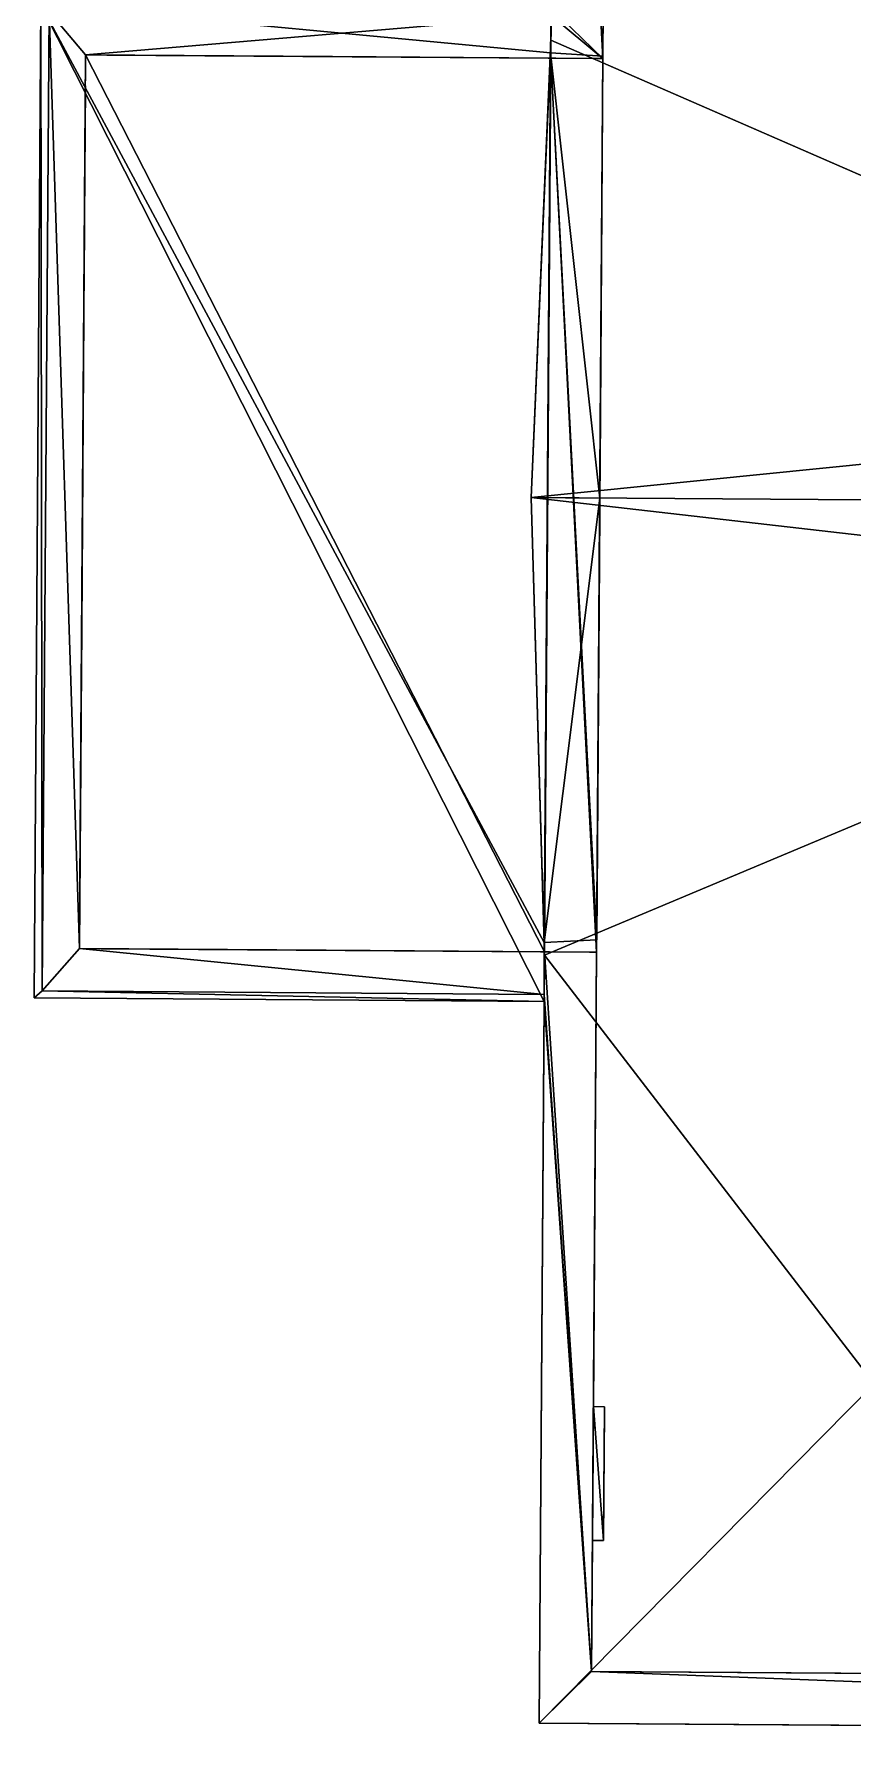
# Model space of a CAD drawing. Extents: x -544 to 100, y -201 to 540.
# Drawn here: x -543.8 to -307.9, y -200.6 to 289.6 of the extents above; entities that cross this region are included whole.
import ezdxf

# ---------------------------------------------------------------- set-up
doc = ezdxf.new("R2010")
doc.units = 0
doc.header["$MEASUREMENT"] = 0
doc.layers.get('0').update_dxf_attribs({"color": 13, "linetype": 'CONTINUOUS'})
doc.layers.add('ANNOTATIONS', color=221, linetype='CONTINUOUS')

# ---------------------------------------------------------------- blocks, each defined once
blk = doc.blocks.new('GROUP8_1')
at = {"color": 0}
for p, q in [((-10.13, 10.12), (-12.75, 9.78)), ((-7.5, 9.78), (-10.13, 10.12)), ((-18.89, 5.06), (-19.9, 2.62)), ((-17.28, 7.16), (-18.89, 5.06)), ((-15.19, 8.77), (-17.28, 7.16)), ((-12.75, 9.78), (-15.19, 8.77)), ((-5.06, 8.77), (-7.5, 9.78)), ((-2.97, 7.16), (-5.06, 8.77)), ((-1.36, 5.06), (-2.97, 7.16)), ((-0.35, 2.62), (-1.36, 5.06)), ((-19.9, 2.62), (-20.25, 0)), ((-20.25, 0), (-19.9, -2.62)), ((0, 0), (-0.35, 2.62)), ((-0.35, -2.62), (0, 0)), ((-19.9, -2.62), (-18.89, -5.06)), ((-1.36, -5.06), (-0.35, -2.62)), ((-18.89, -5.06), (-17.28, -7.16)), ((-17.28, -7.16), (-15.19, -8.77)), ((-15.19, -8.77), (-12.75, -9.78)), ((-12.75, -9.78), (-10.13, -10.13)), ((-10.13, -10.13), (-7.5, -9.78)), ((-7.5, -9.78), (-5.06, -8.77)), ((-5.06, -8.77), (-2.97, -7.16)), ((-2.97, -7.16), (-1.36, -5.06))]:
    blk.add_line(p, q, dxfattribs=at)
mesh = blk.add_polyface(dxfattribs=at)
corners = [(-19.9, -2.62), (-19.9, 2.62), (-20.25, 0), (-18.89, -5.06), (-18.89, 5.06), (-17.28, -7.16), (-17.28, 7.16), (-15.19, 8.77), (-15.19, -8.77), (-12.75, -9.78), (-12.75, 9.78), (-10.13, -10.13), (-10.13, 10.12), (-7.5, -9.78), (-7.5, 9.78), (-5.06, -8.77), (-5.06, 8.77), (-2.97, -7.16), (-2.97, 7.16), (-1.36, 5.06), (-1.36, -5.06), (-0.35, 2.62), (-0.35, -2.62), (0, 0)]
mesh.append_faces([[corners[k] for k in face] for face in [(0, 1, 2), (21, 22, 23)]], dxfattribs={"vtx0": -1, "color": 0})
mesh.append_faces([[corners[k] for k in face] for face in [(1, 3, 4), (4, 5, 6), (6, 5, 7), (7, 9, 10), (10, 11, 12), (12, 13, 14), (14, 15, 16), (16, 17, 18), (18, 17, 19), (19, 20, 21)]], dxfattribs={"vtx0": -1, "vtx1": -1, "color": 0})
mesh.append_faces([[corners[k] for k in face] for face in [(1, 0, 3), (4, 3, 5), (7, 5, 8), (7, 8, 9), (10, 9, 11), (12, 11, 13), (14, 13, 15), (16, 15, 17), (19, 17, 20), (21, 20, 22)]], dxfattribs={"vtx0": -1, "vtx2": -1, "color": 0})
blk = doc.blocks.new('GROUP3_1')
at = {"color": 0}
for p, q in [((0, 80, 0), (-35.7, 80, 0)), ((-35.7, 80, 0), (-35.7, 0, 0)), ((0, 0), (0, 80, 0)), ((-35.7, 0, 0), (0, 0))]:
    blk.add_line(p, q, dxfattribs=at)
mesh = blk.add_polyface(dxfattribs=at)
corners = [(0, 0), (-35.7, 80, 0), (-35.7, 0, 0), (0, 80, 0)]
mesh.append_faces([[corners[k] for k in face] for face in [(0, 1, 2), (1, 0, 3)]], dxfattribs={"vtx0": -1, "color": 0})
blk = doc.blocks.new('GROUP7_1')
at = {"color": 0}
for p, q in [((0, 48.33), (-35.89, 48.33)), ((-35.89, 48.33), (-35.89, 0)), ((0, 0), (0, 48.33)), ((-35.89, 0), (0, 0))]:
    blk.add_line(p, q, dxfattribs=at)
mesh = blk.add_polyface(dxfattribs=at)
corners = [(0, 0), (-35.89, 48.33), (-35.89, 0), (0, 48.33)]
mesh.append_faces([[corners[k] for k in face] for face in [(0, 1, 2), (1, 0, 3)]], dxfattribs={"vtx0": -1, "color": 0})

msp = doc.modelspace()

# ---------------------------------------------------------------- linework, layer by layer
at = {"color": 0}
for p, q in [((-393.03, 539.58, 105.21), (-394.77, 287.84, 105.21)), ((-393.03, 539.58, 105.21), (-394.77, 287.84, 105.21)), ((-379.8, 282.56, 97.6), (-378.12, 524.47, 97.6)), ((-379.8, 282.56, 15.25), (-378.12, 524.47, 15.25)), ((-379.8, 282.56, 97.6), (-378.12, 524.47, 97.6)), ((-379.8, 282.56, 15.25), (-378.12, 524.47, 15.25)), ((-378.12, 524.47, 3.75), (-379.8, 282.56, 3.75)), ((-541.83, 297.98, 86.78), (-543.81, 11.86, 86.78)), ((-543.81, 11.86, 93.1), (-541.83, 297.98, 93.1)), ((-543.81, 11.86, 93.1), (-541.83, 297.98, 93.1)), ((-541.83, 297.98, 86.78), (-543.81, 11.86, 86.78)), ((-539.45, 295.97, 89.6), (-541.41, 13.84, 89.6)), ((-539.45, 295.97, 86.92), (-541.41, 13.84, 86.92)), ((-539.45, 295.97, 89.6), (-541.41, 13.84, 89.6)), ((-539.45, 295.97, 86.92), (-541.41, 13.84, 86.92)), ((-394.72, 294.96, 97.6), (-394.81, 282.66, 97.6)), ((-394.72, 294.96, 97.6), (-394.81, 282.66, 97.6)), ((-394.77, 287.84, 101.22), (-394.71, 296.96, 101.22)), ((-394.77, 287.84, 101.22), (-394.71, 296.96, 101.22)), ((-394.77, 287.84, 105.21), (-400.44, 156.04, 235.27)), ((-394.77, 287.84, 105.21), (-400.44, 156.04, 235.27)), ((-394.93, 284.17, 101.21), (-394.77, 287.84, 101.22)), ((-394.93, 284.17, 101.21), (-394.77, 287.84, 101.22)), ((-394.77, 287.84, 101.22), (-394.77, 287.84, 105.21)), ((-394.77, 287.84, 101.22), (-394.77, 287.84, 105.21)), ((-150.08, 181.18, 208.76), (-394.77, 287.84, 105.21)), ((-150.08, 181.18, 208.76), (-394.77, 287.84, 105.21)), ((-530.7, 26.07, 90.19), (-528.92, 283.59, 90.19)), ((-530.7, 26.07, 90.19), (-528.92, 283.59, 90.19)), ((-530.7, 26.07, 90.19), (-528.92, 283.59, 90.19)), ((-528.92, 283.59, 3.75), (-530.05, 120.29, 3.75)), ((-528.92, 283.59, 90.19), (-394.81, 282.66, 97.6)), ((-528.92, 283.59, 90.19), (-528.92, 283.59, 3.75)), ((-379.8, 282.56, 3.75), (-528.92, 283.59, 3.75)), ((-528.92, 283.59, 90.19), (-394.81, 282.66, 97.6)), ((-528.92, 283.59, 90.19), (-528.92, 283.59, 3.75)), ((-528.92, 283.59, 90.19), (-394.81, 282.66, 97.6)), ((-522.77, 283.55, 82.59), (-522.77, 283.55, 27.51)), ((-457.77, 283.1, 82.59), (-522.77, 283.55, 82.59)), ((-522.77, 283.55, 86.57), (-457.77, 283.1, 86.57)), ((-522.77, 283.55, 89.16), (-522.77, 283.55, 86.57)), ((-457.77, 283.1, 92.75), (-522.77, 283.55, 89.16)), ((-457.77, 283.1, 27.51), (-457.77, 283.1, 82.59)), ((-457.77, 283.1, 86.57), (-457.77, 283.1, 92.75)), ((-450.72, 283.05, 82.59), (-450.72, 283.05, 27.51)), ((-381.82, 282.57, 82.59), (-450.72, 283.05, 82.59)), ((-450.72, 283.05, 93.14), (-450.72, 283.05, 86.57)), ((-381.4, 282.57, 96.97), (-450.72, 283.05, 93.14)), ((-450.72, 283.05, 86.57), (-381.4, 282.57, 86.57)), ((-394.93, 284.17, 101.21), (-400.44, 156.04, 227.66)), ((-394.93, 284.17, 101.21), (-400.44, 156.04, 227.66)), ((-394.81, 282.66, 97.6), (-396.59, 25.14, 97.6)), ((-394.81, 282.66, 97.6), (-396.59, 25.14, 97.6)), ((-379.79, 283.22, 102.05), (-394.93, 284.17, 101.21)), ((-379.79, 283.22, 102.05), (-394.93, 284.17, 101.21)), ((-379.8, 282.56, 97.6), (-394.81, 282.66, 97.6)), ((-379.8, 282.56, 97.6), (-394.81, 282.66, 97.6)), ((-379.8, 282.56, 97.6), (-394.81, 282.66, 97.6)), ((-381.82, 282.57, 27.51), (-381.82, 282.57, 82.59)), ((-381.58, 25.04, 97.6), (-379.8, 282.56, 97.6)), ((-381.58, 25.04, 97.6), (-379.8, 282.56, 97.6)), ((-379.8, 282.56, 3.75), (-381.58, 25.04, 3.75)), ((-381.56, 28.59, 102.05), (-379.79, 283.22, 102.05)), ((-381.56, 28.59, 102.05), (-379.79, 283.22, 102.05)), ((-381.4, 282.57, 86.57), (-381.4, 282.57, 96.97)), ((-380.67, 155.9, 227.66), (-379.79, 283.22, 102.05)), ((-380.67, 155.9, 227.66), (-379.79, 283.22, 102.05)), ((-379.8, 282.56, 15.25), (-379.8, 282.56, 3.75)), ((-379.8, 282.56, 97.6), (-379.8, 282.56, 15.25)), ((-379.8, 282.56, 97.6), (-379.8, 282.56, 15.25)), ((-379.8, 282.56, 15.25), (-379.8, 282.56, 3.75)), ((-379.8, 282.56, 97.6), (-379.8, 282.56, 15.25)), ((-379.8, 282.56, 15.25), (-379.8, 282.56, 3.75)), ((-528.98, 274.71, 88.55), (-529.24, 236.42, 88.55)), ((-528.98, 274.71, 27.51), (-528.98, 274.71, 88.55)), ((-529.24, 236.42, 88.55), (-529.24, 236.42, 27.51)), ((-529.27, 233.13, 88.55), (-529.51, 198, 88.55)), ((-529.27, 233.13, 27.51), (-529.27, 233.13, 88.55)), ((-529.51, 198, 88.55), (-529.51, 198, 27.51)), ((-529.54, 193.13, 88.55), (-529.79, 158, 88.55)), ((-529.54, 193.13, 27.51), (-529.54, 193.13, 88.55)), ((-529.79, 158, 88.55), (-529.79, 158, 27.51)), ((-529.81, 155.14, 88.55), (-530.05, 120, 88.55)), ((-529.81, 155.14, 27.51), (-529.81, 155.14, 88.55)), ((-400.44, 156.04, 227.66), (-380.67, 155.9, 227.66)), ((-400.44, 156.04, 227.66), (-396.71, 27.84, 101.21)), ((-400.44, 156.04, 227.66), (-380.67, 155.9, 227.66)), ((-400.44, 156.04, 235.27), (-400.44, 156.04, 227.66)), ((-400.44, 156.04, 235.27), (-396.6, 24.18, 105.21)), ((-400.44, 156.04, 235.27), (-400.44, 156.04, 227.66)), ((-400.44, 156.04, 227.66), (-396.71, 27.84, 101.21)), ((-400.44, 156.04, 235.27), (54.78, 152.89, 235.27)), ((-400.44, 156.04, 235.27), (54.78, 152.89, 235.27)), ((-400.44, 156.04, 235.27), (-396.6, 24.18, 105.21)), ((-381.56, 28.59, 102.05), (-380.67, 155.9, 227.66)), ((-381.56, 28.59, 102.05), (-380.67, 155.9, 227.66)), ((-396.6, 24.18, 105.21), (-150.45, 127.44, 208.76)), ((-396.6, 24.18, 105.21), (-150.45, 127.44, 208.76)), ((-530.05, 120.29, 3.75), (-530.33, 80.06, 3.75)), ((-530.32, 81.75, 85.4), (-530.06, 118.55, 85.4)), ((-530.06, 118.55, 4.28), (-530.32, 81.75, 4.28)), ((-530.06, 118.55, 4.28), (-530.32, 81.75, 4.28)), ((-530.32, 81.75, 85.4), (-530.06, 118.55, 85.4)), ((-530.06, 118.55, 85.4), (-530.06, 118.55, 4.28)), ((-530.06, 118.55, 85.4), (-530.06, 118.55, 4.28)), ((-530.05, 120.29, 3.75), (-530.05, 120.29, 26.75)), ((-530.05, 120, 88.55), (-530.05, 120, 27.51)), ((-530.33, 80.06, 3.75), (-530.7, 26.07, 3.75)), ((-530.33, 80.06, 26.75), (-530.7, 26.07, 26.75)), ((-530.33, 80.06, 26.75), (-530.7, 26.07, 26.75)), ((-530.33, 80.06, 3.75), (-530.33, 80.06, 26.75)), ((-530.33, 80.06, 3.75), (-530.33, 80.06, 26.75)), ((-530.32, 81.75, 4.28), (-530.32, 81.75, 85.4)), ((-530.32, 81.75, 4.28), (-530.32, 81.75, 85.4)), ((-530.34, 78.14, 88.55), (-530.67, 31.01, 88.55)), ((-530.67, 31.01, 27.51), (-530.34, 78.14, 27.51)), ((-530.34, 78.14, 27.51), (-530.34, 78.14, 88.55)), ((-530.67, 31.01, 88.55), (-530.67, 31.01, 27.51)), ((-530.7, 26.07, 26.75), (-381.58, 25.04, 26.75)), ((-530.7, 26.07, 3.75), (-530.7, 26.07, 26.75)), ((-530.7, 26.07, 3.75), (-381.58, 25.04, 3.75)), ((-396.59, 25.14, 97.6), (-530.7, 26.07, 90.19)), ((-530.7, 26.07, 3.75), (-530.7, 26.07, 26.75)), ((-530.7, 26.07, 26.75), (-381.58, 25.04, 26.75)), ((-530.7, 26.07, 90.19), (-530.7, 26.07, 26.75)), ((-396.59, 25.14, 97.6), (-530.7, 26.07, 90.19)), ((-530.7, 26.07, 90.19), (-530.7, 26.07, 26.75)), ((-396.59, 25.14, 97.6), (-530.7, 26.07, 90.19)), ((-524.55, 26.03, 89.16), (-459.55, 25.58, 92.75)), ((-524.55, 26.03, 86.57), (-524.55, 26.03, 89.16)), ((-459.55, 25.58, 86.57), (-524.55, 26.03, 86.57)), ((-524.55, 26.03, 82.59), (-459.55, 25.58, 82.59)), ((-524.55, 26.03, 27.51), (-524.55, 26.03, 82.59)), ((-459.55, 25.58, 27.51), (-524.55, 26.03, 27.51)), ((-459.55, 25.58, 92.75), (-459.55, 25.58, 86.57)), ((-459.55, 25.58, 82.59), (-459.55, 25.58, 27.51)), ((-383.18, 25.05, 86.57), (-452.5, 25.53, 86.57)), ((-452.5, 25.53, 93.14), (-383.18, 25.05, 96.97)), ((-452.5, 25.53, 86.57), (-452.5, 25.53, 93.14)), ((-383.61, 25.05, 27.51), (-452.5, 25.53, 27.51)), ((-452.5, 25.53, 82.59), (-383.61, 25.05, 82.59)), ((-452.5, 25.53, 27.51), (-452.5, 25.53, 82.59)), ((-396.71, 27.84, 101.21), (-381.56, 28.59, 102.05)), ((-396.71, 27.84, 101.21), (-381.56, 28.59, 102.05)), ((-396.6, 24.18, 101.22), (-396.71, 27.84, 101.21)), ((-396.6, 24.18, 101.22), (-396.71, 27.84, 101.21)), ((-396.68, 12.84, 97.6), (-396.59, 25.14, 97.6)), ((-396.68, 12.84, 97.6), (-396.59, 25.14, 97.6)), ((-381.58, 25.04, 97.6), (-396.59, 25.14, 97.6)), ((-381.58, 25.04, 97.6), (-396.59, 25.14, 97.6)), ((-381.58, 25.04, 97.6), (-396.59, 25.14, 97.6)), ((-383.61, 25.05, 82.59), (-383.61, 25.05, 27.51)), ((-383.18, 25.05, 96.97), (-383.18, 25.05, 86.57)), ((-383.02, -182.25, 97.6), (-381.58, 25.04, 97.6)), ((-381.58, 25.04, 15.25), (-383.02, -182.25, 15.25)), ((-381.58, 25.04, 3.75), (-383.02, -182.25, 3.75)), ((-381.58, 25.04, 15.25), (-383.02, -182.25, 15.25)), ((-383.02, -182.25, 97.6), (-381.58, 25.04, 97.6)), ((-381.58, 25.04, 26.75), (-381.58, 25.04, 15.25)), ((-381.58, 25.04, 3.75), (-381.58, 25.04, 15.25)), ((-381.58, 25.04, 97.6), (-381.58, 25.04, 26.75)), ((-381.58, 25.04, 3.75), (-381.58, 25.04, 15.25)), ((-381.58, 25.04, 3.75), (-381.58, 25.04, 15.25)), ((-381.58, 25.04, 26.75), (-381.58, 25.04, 15.25)), ((-381.58, 25.04, 97.6), (-381.58, 25.04, 26.75)), ((-381.58, 25.04, 97.6), (-381.58, 25.04, 26.75)), ((-381.58, 25.04, 26.75), (-381.58, 25.04, 15.25)), ((-398.13, -197.16, 105.21), (-396.6, 24.18, 105.21)), ((-398.13, -197.16, 105.21), (-396.6, 24.18, 105.21)), ((-396.6, 24.18, 101.22), (-396.69, 10.84, 101.22)), ((-396.6, 24.18, 101.22), (-396.69, 10.84, 101.22)), ((-396.6, 24.18, 105.21), (-396.6, 24.18, 101.22)), ((-396.6, 24.18, 105.21), (-396.6, 24.18, 101.22)), ((-543.81, 11.86, 93.1), (-396.69, 10.84, 101.22)), ((-543.81, 11.86, 86.78), (-543.81, 11.86, 93.1)), ((-396.69, 10.84, 94.91), (-543.81, 11.86, 86.78)), ((-396.69, 10.84, 94.91), (-543.81, 11.86, 86.78)), ((-543.81, 11.86, 93.1), (-396.69, 10.84, 101.22)), ((-543.81, 11.86, 86.78), (-543.81, 11.86, 93.1)), ((-541.41, 13.84, 89.6), (-396.68, 12.84, 97.6)), ((-541.41, 13.84, 86.92), (-541.41, 13.84, 89.6)), ((-541.41, 13.84, 86.92), (-541.41, 13.84, 89.6)), ((-541.41, 13.84, 89.6), (-396.68, 12.84, 97.6)), ((-396.68, 12.84, 94.91), (-541.41, 13.84, 86.92)), ((-396.68, 12.84, 94.91), (-541.41, 13.84, 86.92)), ((-396.69, 10.84, 97.6), (-398.13, -197.16, 97.6)), ((-396.69, 10.84, 97.6), (-398.13, -197.16, 97.6)), ((-396.68, 12.84, 97.6), (-396.69, 10.84, 97.6)), ((-396.69, 10.84, 94.91), (-396.68, 12.84, 94.91)), ((-396.69, 10.84, 94.91), (-396.68, 12.84, 94.91)), ((-396.68, 12.84, 97.6), (-396.69, 10.84, 97.6)), ((-396.69, 10.84, 101.22), (-396.69, 10.84, 97.6)), ((-396.69, 10.84, 97.6), (-396.69, 10.84, 94.91)), ((-396.69, 10.84, 97.6), (-396.69, 10.84, 94.91)), ((-396.69, 10.84, 101.22), (-396.69, 10.84, 97.6)), ((-396.68, 12.84, 94.91), (-396.68, 12.84, 97.6)), ((-396.68, 12.84, 94.91), (-396.68, 12.84, 97.6)), ((-398.13, -197.16, 105.21), (-301.51, -99.39, 145.69)), ((-398.13, -197.16, 105.21), (-301.51, -99.39, 145.69)), ((-382.49, -105.94, 96.99), (-382.75, -144.51, 96.99)), ((-382.75, -144.51, 45.99), (-382.49, -105.94, 45.99)), ((-382.49, -105.94, 96.99), (-382.75, -144.51, 96.99)), ((-382.75, -144.51, 45.99), (-382.49, -105.94, 45.99)), ((-382.49, -105.94, 96.99), (-379.3, -105.97, 96.99)), ((-379.3, -105.97, 45.99), (-382.49, -105.94, 45.99)), ((-379.3, -105.97, 45.99), (-382.49, -105.94, 45.99)), ((-382.49, -105.94, 96.99), (-379.3, -105.97, 96.99)), ((-382.49, -105.94, 45.99), (-382.49, -105.94, 96.99)), ((-382.49, -105.94, 45.99), (-382.49, -105.94, 96.99)), ((-379.57, -144.53, 96.99), (-379.3, -105.97, 96.99)), ((-379.57, -144.53, 45.99), (-379.3, -105.97, 45.99)), ((-379.57, -144.53, 45.99), (-379.3, -105.97, 45.99)), ((-379.57, -144.53, 96.99), (-379.3, -105.97, 96.99)), ((-379.3, -105.97, 45.99), (-379.3, -105.97, 96.99)), ((-379.3, -105.97, 45.99), (-379.3, -105.97, 96.99)), ((-379.57, -144.53, 96.99), (-382.75, -144.51, 96.99)), ((-379.57, -144.53, 96.99), (-382.75, -144.51, 96.99)), ((-382.75, -144.51, 45.99), (-379.57, -144.53, 45.99)), ((-382.75, -144.51, 96.99), (-382.75, -144.51, 45.99)), ((-382.75, -144.51, 45.99), (-379.57, -144.53, 45.99)), ((-382.75, -144.51, 96.99), (-382.75, -144.51, 45.99)), ((-379.57, -144.53, 45.99), (-379.57, -144.53, 96.99)), ((-379.57, -144.53, 45.99), (-379.57, -144.53, 96.99)), ((80.06, -185.46, 97.6), (-383.02, -182.25, 97.6)), ((-383.02, -182.25, 15.25), (-383.02, -182.25, 3.75)), ((-383.02, -182.25, 15.25), (80.06, -185.46, 15.25)), ((-383.02, -182.25, 15.25), (-383.02, -182.25, 3.75)), ((-383.02, -182.25, 97.6), (-383.02, -182.25, 15.25)), ((-383.02, -182.25, 15.25), (80.06, -185.46, 15.25)), ((80.06, -185.46, 97.6), (-383.02, -182.25, 97.6)), ((-383.02, -182.25, 97.6), (-383.02, -182.25, 15.25)), ((-398.13, -197.16, 105.21), (92.72, -200.56, 105.21)), ((-398.13, -197.16, 97.6), (-398.13, -197.16, 105.21)), ((92.72, -200.56, 97.6), (-398.13, -197.16, 97.6)), ((92.72, -200.56, 97.6), (-398.13, -197.16, 97.6)), ((-398.13, -197.16, 105.21), (92.72, -200.56, 105.21)), ((-398.13, -197.16, 97.6), (-398.13, -197.16, 105.21))]:
    msp.add_line(p, q, dxfattribs=at)
at = {"color": 251}
msp.add_line((-383.02, -182.25, 3.75), (80.06, -185.46, 3.75), dxfattribs=at)

# ---------------------------------------------------------------- block references
at = {"layer": 'ANNOTATIONS', "color": 251, "extrusion": (-0.999976, 0.006927, -1.9412e-10)}
msp.add_blockref('GROUP8_1', (-147.84, 208.51, 381.74), dxfattribs=at)
at = {"layer": 'ANNOTATIONS', "color": 161, "extrusion": (-0.999976, 0.006927, 1.09622e-06)}
msp.add_blockref('GROUP3_1', (-78.62, 4.84, 530.87), dxfattribs=at)
at = {"layer": 'ANNOTATIONS', "color": 161, "extrusion": (-0.999976, 0.006927, 0)}
msp.add_blockref('GROUP7_1', (145.82, 47.33, 378.56), dxfattribs=at)

# ---------------------------------------------------------------- meshes
at = {"color": 251}
mesh = msp.add_polyface(dxfattribs=at)
corners = [(-394.72, 294.96, 97.6), (-379.8, 282.56, 97.6), (-394.81, 282.66, 97.6), (-394.71, 296.96, 97.6), (-393.03, 539.58, 97.6), (-378.12, 524.47, 97.6), (97.82, 536.18, 97.6), (84.95, 521.26, 97.6), (96.08, 284.43, 97.6), (84.93, 518.26, 97.6), (83.31, 284.52, 97.6)]
mesh.append_faces([[corners[k] for k in face] for face in [(0, 1, 2), (9, 8, 10)]], dxfattribs={"vtx0": -1, "color": 251})
mesh.append_faces([[corners[k] for k in face] for face in [(1, 4, 5), (5, 6, 7)]], dxfattribs={"vtx0": -1, "vtx1": -1, "color": 251})
mesh.append_faces([[corners[k] for k in face] for face in [(1, 0, 3), (1, 3, 4), (5, 4, 6), (7, 6, 8), (8, 9, 7)]], dxfattribs={"vtx0": -1, "vtx2": -1, "color": 251})
at = {"color": 0}
mesh = msp.add_polyface(dxfattribs=at)
corners = [(-393.03, 539.58, 105.21), (-394.77, 287.84, 101.22), (-394.77, 287.84, 105.21), (-394.71, 296.96, 101.22), (-394.71, 296.96, 97.6), (-393.03, 539.58, 97.6)]
mesh.append_faces([[corners[k] for k in face] for face in [(0, 1, 2), (4, 0, 5)]], dxfattribs={"vtx0": -1, "color": 0})
mesh.append_faces([[corners[k] for k in face] for face in [(1, 0, 3), (3, 0, 4)]], dxfattribs={"vtx0": -1, "vtx1": -1, "color": 0})
at = {"color": 251}
mesh = msp.add_polyface(dxfattribs=at)
corners = [(-150.08, 181.18, 208.76), (-393.03, 539.58, 105.21), (-394.77, 287.84, 105.21), (-297.77, 440.48, 145.69), (-148.29, 439.45, 208.76)]
mesh.append_faces([[corners[k] for k in face] for face in [(0, 1, 2), (3, 0, 4)]], dxfattribs={"vtx0": -1, "color": 251})
mesh.append_faces([[corners[k] for k in face] for face in [(1, 0, 3)]], dxfattribs={"vtx0": -1, "vtx1": -1, "color": 251})
at = {"color": 250}
mesh = msp.add_polyface(dxfattribs=at)
corners = [(-378.12, 524.47, 97.6), (-379.8, 282.56, 15.25), (-379.8, 282.56, 97.6), (-378.12, 524.47, 15.25)]
mesh.append_faces([[corners[k] for k in face] for face in [(0, 1, 2), (1, 0, 3)]], dxfattribs={"vtx0": -1, "color": 250})
at = {"color": 251}
mesh = msp.add_polyface(dxfattribs=at)
corners = [(-378.12, 524.47, 15.25), (-379.8, 282.56, 3.75), (-379.8, 282.56, 15.25), (-378.12, 524.47, 3.75)]
mesh.append_faces([[corners[k] for k in face] for face in [(0, 1, 2), (1, 0, 3)]], dxfattribs={"vtx0": -1, "color": 251})
at = {"color": 0}
mesh = msp.add_polyface(dxfattribs=at)
corners = [(-541.83, 297.98, 86.78), (-539.45, 295.97, 86.92), (-541.41, 13.84, 86.92), (-394.71, 296.96, 94.91), (-394.72, 294.96, 94.91), (-543.81, 11.86, 86.78), (-396.69, 10.84, 94.91), (-396.68, 12.84, 94.91)]
mesh.append_faces([[corners[k] for k in face] for face in [(1, 3, 4), (6, 2, 7)]], dxfattribs={"vtx0": -1, "color": 0})
mesh.append_faces([[corners[k] for k in face] for face in [(5, 2, 6)]], dxfattribs={"vtx0": -1, "vtx1": -1, "color": 0})
mesh.append_faces([[corners[k] for k in face] for face in [(0, 1, 2), (1, 0, 3), (2, 5, 0)]], dxfattribs={"vtx0": -1, "vtx2": -1, "color": 0})
mesh = msp.add_polyface(dxfattribs=at)
corners = [(-396.69, 10.84, 101.22), (-541.83, 297.98, 93.1), (-543.81, 11.86, 93.1), (-396.71, 27.84, 101.21), (-396.6, 24.18, 101.22), (-381.56, 28.59, 102.05), (-394.93, 284.17, 101.21), (-379.79, 283.22, 102.05), (-394.71, 296.96, 101.22), (-394.77, 287.84, 101.22)]
mesh.append_faces([[corners[k] for k in face] for face in [(0, 1, 2), (3, 0, 4), (6, 5, 7), (8, 6, 9)]], dxfattribs={"vtx0": -1, "color": 0})
mesh.append_faces([[corners[k] for k in face] for face in [(5, 6, 3), (1, 6, 8)]], dxfattribs={"vtx0": -1, "vtx1": -1, "color": 0})
mesh.append_faces([[corners[k] for k in face] for face in [(1, 0, 3), (6, 1, 3)]], dxfattribs={"vtx0": -1, "vtx1": -1, "vtx2": -1, "color": 0})
mesh = msp.add_polyface(dxfattribs=at)
corners = [(-541.83, 297.98, 93.1), (-543.81, 11.86, 86.78), (-543.81, 11.86, 93.1), (-541.83, 297.98, 86.78)]
mesh.append_faces([[corners[k] for k in face] for face in [(0, 1, 2), (1, 0, 3)]], dxfattribs={"vtx0": -1, "color": 0})
mesh = msp.add_polyface(dxfattribs=at)
corners = [(-539.45, 295.97, 89.6), (-528.92, 283.59, 90.19), (-530.7, 26.07, 90.19), (-394.72, 294.96, 97.6), (-394.81, 282.66, 97.6), (-541.41, 13.84, 89.6), (-396.68, 12.84, 97.6), (-396.59, 25.14, 97.6)]
mesh.append_faces([[corners[k] for k in face] for face in [(1, 3, 4), (6, 2, 7)]], dxfattribs={"vtx0": -1, "color": 0})
mesh.append_faces([[corners[k] for k in face] for face in [(5, 2, 6)]], dxfattribs={"vtx0": -1, "vtx1": -1, "color": 0})
mesh.append_faces([[corners[k] for k in face] for face in [(0, 1, 2), (1, 0, 3), (2, 5, 0)]], dxfattribs={"vtx0": -1, "vtx2": -1, "color": 0})
mesh = msp.add_polyface(dxfattribs=at)
corners = [(-539.45, 295.97, 86.92), (-541.41, 13.84, 89.6), (-541.41, 13.84, 86.92), (-539.45, 295.97, 89.6)]
mesh.append_faces([[corners[k] for k in face] for face in [(0, 1, 2), (1, 0, 3)]], dxfattribs={"vtx0": -1, "color": 0})
at = {"color": 251}
mesh = msp.add_polyface(dxfattribs=at)
corners = [(-394.77, 287.84, 105.21), (-400.44, 156.04, 227.66), (-400.44, 156.04, 235.27), (-394.93, 284.17, 101.21), (-394.77, 287.84, 101.22)]
mesh.append_faces([[corners[k] for k in face] for face in [(0, 1, 2), (3, 0, 4)]], dxfattribs={"vtx0": -1, "color": 251})
mesh.append_faces([[corners[k] for k in face] for face in [(1, 0, 3)]], dxfattribs={"vtx0": -1, "vtx1": -1, "color": 251})
mesh = msp.add_polyface(dxfattribs=at)
corners = [(99.91, 152.57, 235.27), (85.99, 183.08, 205.27), (85.77, 152.67, 235.27), (86.01, 186.08, 202.31), (96.08, 284.43, 105.21), (-400.44, 156.04, 235.27), (-150.08, 181.18, 208.76), (-394.77, 287.84, 105.21), (54.78, 152.89, 235.27), (55.01, 186.3, 202.31), (54.99, 183.3, 205.27), (58.01, 186.27, 202.31), (83.01, 186.1, 202.31)]
mesh.append_faces([[corners[k] for k in face] for face in [(0, 1, 2), (5, 6, 7), (9, 8, 10)]], dxfattribs={"vtx0": -1, "color": 251})
mesh.append_faces([[corners[k] for k in face] for face in [(1, 0, 3), (6, 9, 4)]], dxfattribs={"vtx0": -1, "vtx1": -1, "color": 251})
mesh.append_faces([[corners[k] for k in face] for face in [(6, 8, 9)]], dxfattribs={"vtx0": -1, "vtx1": -1, "vtx2": -1, "color": 251})
mesh.append_faces([[corners[k] for k in face] for face in [(3, 0, 4), (6, 5, 8), (4, 9, 11), (4, 11, 12), (4, 12, 3)]], dxfattribs={"vtx0": -1, "vtx2": -1, "color": 251})
at = {"color": 0}
mesh = msp.add_polyface(dxfattribs=at)
corners = [(-530.7, 26.07, 90.19), (-530.67, 31.01, 88.55), (-530.7, 26.07, 26.75), (-528.92, 283.59, 90.19), (-530.34, 78.14, 88.55), (-530.32, 81.75, 85.4), (-530.34, 78.14, 27.51), (-530.33, 80.06, 26.75), (-530.33, 80.06, 3.75), (-530.06, 118.55, 85.4), (-530.06, 118.55, 4.28), (-530.05, 120.29, 3.75), (-528.92, 283.59, 3.75), (-530.32, 81.75, 4.28), (-530.67, 31.01, 27.51)]
mesh.append_faces([[corners[k] for k in face] for face in [(11, 3, 12)]], dxfattribs={"vtx0": -1, "color": 0})
mesh.append_faces([[corners[k] for k in face] for face in [(0, 1, 2), (1, 3, 4), (4, 5, 6), (7, 5, 8), (5, 3, 9), (9, 3, 10), (8, 13, 11), (13, 8, 5), (2, 14, 7), (14, 2, 1)]], dxfattribs={"vtx0": -1, "vtx1": -1, "color": 0})
mesh.append_faces([[corners[k] for k in face] for face in [(4, 3, 5), (6, 5, 7), (10, 3, 11)]], dxfattribs={"vtx0": -1, "vtx1": -1, "vtx2": -1, "color": 0})
mesh.append_faces([[corners[k] for k in face] for face in [(1, 0, 3), (11, 13, 10), (7, 14, 6)]], dxfattribs={"vtx0": -1, "vtx2": -1, "color": 0})
mesh = msp.add_polyface(dxfattribs=at)
corners = [(-528.92, 283.59, 90.19), (-396.59, 25.14, 97.6), (-530.7, 26.07, 90.19), (-394.81, 282.66, 97.6)]
mesh.append_faces([[corners[k] for k in face] for face in [(0, 1, 2), (1, 0, 3)]], dxfattribs={"vtx0": -1, "color": 0})
mesh = msp.add_polyface(dxfattribs=at)
corners = [(-450.72, 283.05, 93.14), (-457.77, 283.1, 86.57), (-450.72, 283.05, 86.57), (-457.77, 283.1, 92.75), (-379.8, 282.56, 97.6), (-381.4, 282.57, 86.57), (-379.8, 282.56, 15.25), (-381.4, 282.57, 96.97), (-528.92, 283.59, 3.75), (-379.8, 282.56, 3.75), (-522.77, 283.55, 86.57), (-528.92, 283.59, 90.19), (-522.77, 283.55, 89.16), (-394.81, 282.66, 97.6)]
mesh.append_faces([[corners[k] for k in face] for face in [(6, 8, 9)]], dxfattribs={"vtx0": -1, "color": 0})
mesh.append_faces([[corners[k] for k in face] for face in [(0, 1, 2), (1, 0, 3), (4, 5, 6), (5, 4, 7), (8, 10, 11), (10, 2, 1), (11, 3, 13), (13, 7, 4)]], dxfattribs={"vtx0": -1, "vtx1": -1, "color": 0})
mesh.append_faces([[corners[k] for k in face] for face in [(8, 6, 10), (10, 6, 5), (13, 3, 0)]], dxfattribs={"vtx0": -1, "vtx1": -1, "vtx2": -1, "color": 0})
mesh.append_faces([[corners[k] for k in face] for face in [(10, 5, 2), (11, 10, 12), (11, 12, 3), (13, 0, 7)]], dxfattribs={"vtx0": -1, "vtx2": -1, "color": 0})
at = {"color": 251}
mesh = msp.add_polyface(dxfattribs=at)
corners = [(-394.93, 284.17, 101.21), (-380.67, 155.9, 227.66), (-400.44, 156.04, 227.66), (-379.79, 283.22, 102.05)]
mesh.append_faces([[corners[k] for k in face] for face in [(0, 1, 2), (1, 0, 3)]], dxfattribs={"vtx0": -1, "color": 251})
at = {"color": 0}
mesh = msp.add_polyface(dxfattribs=at)
corners = [(-394.81, 282.66, 97.6), (-381.58, 25.04, 97.6), (-396.59, 25.14, 97.6), (-379.8, 282.56, 97.6)]
mesh.append_faces([[corners[k] for k in face] for face in [(0, 1, 2), (1, 0, 3)]], dxfattribs={"vtx0": -1, "color": 0})
at = {"color": 250}
mesh = msp.add_polyface(dxfattribs=at)
corners = [(-379.8, 282.56, 97.6), (-381.58, 25.04, 26.75), (-381.58, 25.04, 97.6), (-381.58, 25.04, 15.25), (-381.58, 25.04, 3.75), (-379.8, 282.56, 15.25), (-379.8, 282.56, 3.75)]
mesh.append_faces([[corners[k] for k in face] for face in [(0, 1, 2), (4, 5, 6)]], dxfattribs={"vtx0": -1, "color": 250})
mesh.append_faces([[corners[k] for k in face] for face in [(1, 0, 3), (3, 0, 4)]], dxfattribs={"vtx0": -1, "vtx1": -1, "color": 250})
mesh.append_faces([[corners[k] for k in face] for face in [(4, 0, 5)]], dxfattribs={"vtx0": -1, "vtx2": -1, "color": 250})
at = {"color": 254}
mesh = msp.add_polyface(dxfattribs=at)
corners = [(-381.56, 28.59, 102.05), (-380.71, 150.83, 211.13), (-380.71, 150.48, 208.51), (-380.67, 155.9, 227.66), (-380.7, 151.84, 213.57), (-380.69, 153.45, 215.67), (-380.68, 155.55, 217.28), (-380.66, 157.99, 218.29), (-380.64, 160.61, 218.64), (-380.62, 163.23, 218.29), (-380.61, 165.67, 217.28), (-380.59, 167.77, 215.67), (-379.79, 283.22, 102.05), (-380.58, 169.38, 213.57), (-380.57, 170.39, 211.13), (-380.57, 170.73, 208.51), (-380.68, 155.55, 199.74), (-380.69, 153.45, 201.35), (-380.7, 151.84, 203.45), (-380.71, 150.83, 205.89), (-380.66, 157.99, 198.73), (-380.64, 160.61, 198.39), (-380.62, 163.23, 198.73), (-380.61, 165.67, 199.74), (-380.59, 167.77, 201.35), (-380.58, 169.38, 203.45), (-380.57, 170.39, 205.89)]
mesh.append_faces([[corners[k] for k in face] for face in [(1, 3, 4), (4, 3, 5), (5, 3, 6), (6, 3, 7), (7, 3, 8), (8, 3, 9), (9, 3, 10), (10, 3, 11), (11, 12, 13), (13, 12, 14), (14, 12, 15), (0, 16, 12), (16, 0, 17), (17, 0, 18), (18, 0, 19), (19, 0, 2)]], dxfattribs={"vtx0": -1, "vtx1": -1, "color": 254})
mesh.append_faces([[corners[k] for k in face] for face in [(0, 1, 2), (1, 0, 3), (11, 3, 12), (12, 16, 20), (12, 20, 21), (12, 21, 22), (12, 22, 23), (12, 23, 24), (12, 24, 25), (12, 25, 26), (12, 26, 15)]], dxfattribs={"vtx0": -1, "vtx2": -1, "color": 254})
at = {"color": 251}
mesh = msp.add_polyface(dxfattribs=at)
corners = [(-380.67, 155.9, 227.66), (-396.71, 27.84, 101.21), (-400.44, 156.04, 227.66), (-381.56, 28.59, 102.05)]
mesh.append_faces([[corners[k] for k in face] for face in [(0, 1, 2), (1, 0, 3)]], dxfattribs={"vtx0": -1, "color": 251})
mesh = msp.add_polyface(dxfattribs=at)
corners = [(-400.44, 156.04, 235.27), (-396.6, 24.18, 101.22), (-396.6, 24.18, 105.21), (-396.71, 27.84, 101.21), (-400.44, 156.04, 227.66)]
mesh.append_faces([[corners[k] for k in face] for face in [(0, 1, 2), (3, 0, 4)]], dxfattribs={"vtx0": -1, "color": 251})
mesh.append_faces([[corners[k] for k in face] for face in [(1, 0, 3)]], dxfattribs={"vtx0": -1, "vtx1": -1, "color": 251})
mesh = msp.add_polyface(dxfattribs=at)
corners = [(94.25, 20.78, 105.21), (54.53, 118.11, 200.96), (-150.45, 127.44, 208.76), (57.53, 118.09, 200.96), (82.53, 117.92, 200.96), (85.53, 117.89, 200.96), (85.55, 120.89, 203.92), (85.77, 151.99, 234.6), (85.77, 152.67, 235.27), (99.91, 152.57, 235.27), (-400.44, 156.04, 235.27), (54.78, 152.89, 235.27), (-396.6, 24.18, 105.21), (54.56, 121.11, 203.92)]
mesh.append_faces([[corners[k] for k in face] for face in [(8, 0, 9), (2, 10, 12)]], dxfattribs={"vtx0": -1, "color": 251})
mesh.append_faces([[corners[k] for k in face] for face in [(0, 1, 2), (1, 0, 3), (3, 0, 4), (4, 0, 5), (5, 0, 6), (6, 0, 7), (7, 0, 8), (10, 2, 11), (11, 2, 13), (13, 2, 1)]], dxfattribs={"vtx0": -1, "vtx1": -1, "color": 251})
mesh = msp.add_polyface(dxfattribs=at)
corners = [(-301.51, -99.39, 145.69), (-396.6, 24.18, 105.21), (-398.13, -197.16, 105.21), (-150.45, 127.44, 208.76), (-152.03, -100.43, 208.76)]
mesh.append_faces([[corners[k] for k in face] for face in [(0, 1, 2), (3, 0, 4)]], dxfattribs={"vtx0": -1, "color": 251})
mesh.append_faces([[corners[k] for k in face] for face in [(1, 0, 3)]], dxfattribs={"vtx0": -1, "vtx1": -1, "color": 251})
at = {"color": 0}
mesh = msp.add_polyface(dxfattribs=at)
corners = [(-530.32, 81.75, 85.4), (-530.31, 82.3, 84.84), (-530.32, 81.75, 4.28), (-530.06, 118.55, 85.4), (-530.06, 118, 84.84), (-530.06, 118, 4.84), (-530.31, 82.3, 4.84), (-530.06, 118.55, 4.28)]
mesh.append_faces([[corners[k] for k in face] for face in [(0, 1, 2), (1, 3, 4), (4, 3, 5), (2, 6, 7), (6, 2, 1), (7, 5, 3)]], dxfattribs={"vtx0": -1, "vtx1": -1, "color": 0})
mesh.append_faces([[corners[k] for k in face] for face in [(1, 0, 3), (7, 6, 5)]], dxfattribs={"vtx0": -1, "vtx2": -1, "color": 0})
mesh = msp.add_polyface(dxfattribs=at)
corners = [(-530.33, 80.06, 26.75), (-530.7, 26.07, 3.75), (-530.7, 26.07, 26.75), (-530.33, 80.06, 3.75)]
mesh.append_faces([[corners[k] for k in face] for face in [(0, 1, 2), (1, 0, 3)]], dxfattribs={"vtx0": -1, "color": 0})
mesh = msp.add_polyface(dxfattribs=at)
corners = [(-381.58, 25.04, 15.25), (-530.7, 26.07, 3.75), (-381.58, 25.04, 3.75), (-530.7, 26.07, 26.75), (-381.58, 25.04, 26.75)]
mesh.append_faces([[corners[k] for k in face] for face in [(0, 1, 2), (3, 0, 4)]], dxfattribs={"vtx0": -1, "color": 0})
mesh.append_faces([[corners[k] for k in face] for face in [(1, 0, 3)]], dxfattribs={"vtx0": -1, "vtx1": -1, "color": 0})
mesh = msp.add_polyface(dxfattribs=at)
corners = [(-530.7, 26.07, 90.19), (-524.55, 26.03, 27.51), (-530.7, 26.07, 26.75), (-524.55, 26.03, 82.59), (-524.55, 26.03, 86.57), (-459.55, 25.58, 82.59), (-452.5, 25.53, 82.59), (-383.61, 25.05, 82.59), (-524.55, 26.03, 89.16), (-459.55, 25.58, 92.75), (-396.59, 25.14, 97.6), (-452.5, 25.53, 93.14), (-383.18, 25.05, 96.97), (-381.58, 25.04, 26.75), (-383.61, 25.05, 27.51), (-381.58, 25.04, 97.6), (-459.55, 25.58, 27.51), (-452.5, 25.53, 27.51), (-383.18, 25.05, 86.57), (-459.55, 25.58, 86.57), (-452.5, 25.53, 86.57)]
mesh.append_faces([[corners[k] for k in face] for face in [(0, 1, 2), (1, 0, 3), (3, 4, 5), (6, 4, 7), (4, 0, 8), (8, 0, 9), (11, 10, 12), (13, 14, 15), (14, 16, 17), (18, 19, 20), (15, 12, 10), (9, 20, 19), (20, 9, 11), (5, 17, 16), (17, 5, 6)]], dxfattribs={"vtx0": -1, "vtx1": -1, "color": 0})
mesh.append_faces([[corners[k] for k in face] for face in [(3, 0, 4), (5, 4, 6), (9, 10, 11), (14, 2, 1), (15, 7, 18), (18, 7, 4)]], dxfattribs={"vtx0": -1, "vtx1": -1, "vtx2": -1, "color": 0})
mesh.append_faces([[corners[k] for k in face] for face in [(9, 0, 10), (14, 13, 2), (14, 1, 16), (15, 14, 7), (18, 4, 19), (15, 18, 12)]], dxfattribs={"vtx0": -1, "vtx2": -1, "color": 0})
at = {"color": 251}
mesh = msp.add_polyface(dxfattribs=at)
corners = [(-381.58, 25.04, 97.6), (-383.02, -182.25, 97.6), (-396.59, 25.14, 97.6), (60.73, 28.64, 97.6), (78.22, -17.67, 97.6), (60.41, -17.54, 97.6), (78.54, 28.52, 97.6), (81.22, -17.69, 97.6), (81.49, 20.87, 97.6), (81.54, 28.5, 97.6), (-398.13, -197.16, 97.6), (92.72, -200.56, 97.6), (-396.69, 10.84, 97.6), (-396.68, 12.84, 97.6), (80.06, -185.46, 97.6), (80.08, -182.46, 97.6), (81.2, -20.69, 97.6), (94.25, 20.78, 97.6)]
mesh.append_faces([[corners[k] for k in face] for face in [(3, 4, 5), (8, 6, 9), (11, 8, 17)]], dxfattribs={"vtx0": -1, "color": 251})
mesh.append_faces([[corners[k] for k in face] for face in [(4, 6, 7), (10, 1, 11)]], dxfattribs={"vtx0": -1, "vtx1": -1, "color": 251})
mesh.append_faces([[corners[k] for k in face] for face in [(7, 6, 8), (11, 7, 8)]], dxfattribs={"vtx0": -1, "vtx1": -1, "vtx2": -1, "color": 251})
mesh.append_faces([[corners[k] for k in face] for face in [(4, 3, 6), (1, 10, 12), (1, 12, 13), (1, 13, 2), (11, 1, 14), (11, 14, 15), (11, 15, 16), (11, 16, 7)]], dxfattribs={"vtx0": -1, "vtx2": -1, "color": 251})
mesh.append_faces([[corners[k] for k in face] for face in [(0, 1, 2)]], dxfattribs={"vtx1": -1, "color": 251})
mesh = msp.add_polyface(dxfattribs=at)
corners = [(-381.58, 25.04, 15.25), (-383.02, -182.25, 3.75), (-383.02, -182.25, 15.25), (-381.58, 25.04, 3.75)]
mesh.append_faces([[corners[k] for k in face] for face in [(0, 1, 2), (1, 0, 3)]], dxfattribs={"vtx0": -1, "color": 251})
at = {"color": 250}
mesh = msp.add_polyface(dxfattribs=at)
corners = [(-381.58, 25.04, 97.6), (-382.75, -144.51, 96.99), (-383.02, -182.25, 97.6), (-382.49, -105.94, 96.99), (-382.49, -105.94, 45.99), (-383.02, -182.25, 15.25), (-382.75, -144.51, 45.99), (-381.58, 25.04, 15.25), (-381.58, 25.04, 26.75)]
mesh.append_faces([[corners[k] for k in face] for face in [(7, 0, 8)]], dxfattribs={"vtx0": -1, "color": 250})
mesh.append_faces([[corners[k] for k in face] for face in [(0, 1, 2), (1, 0, 3), (3, 0, 4), (5, 6, 7), (6, 2, 1)]], dxfattribs={"vtx0": -1, "vtx1": -1, "color": 250})
mesh.append_faces([[corners[k] for k in face] for face in [(7, 4, 0)]], dxfattribs={"vtx0": -1, "vtx1": -1, "vtx2": -1, "color": 250})
mesh.append_faces([[corners[k] for k in face] for face in [(6, 5, 2), (7, 6, 4)]], dxfattribs={"vtx0": -1, "vtx2": -1, "color": 250})
at = {"color": 0}
mesh = msp.add_polyface(dxfattribs=at)
corners = [(-396.6, 24.18, 105.21), (-398.13, -197.16, 97.6), (-398.13, -197.16, 105.21), (-396.69, 10.84, 101.22), (-396.6, 24.18, 101.22), (-396.69, 10.84, 97.6)]
mesh.append_faces([[corners[k] for k in face] for face in [(0, 1, 2), (3, 0, 4)]], dxfattribs={"vtx0": -1, "color": 0})
mesh.append_faces([[corners[k] for k in face] for face in [(1, 0, 3)]], dxfattribs={"vtx0": -1, "vtx1": -1, "vtx2": -1, "color": 0})
mesh.append_faces([[corners[k] for k in face] for face in [(5, 1, 3)]], dxfattribs={"vtx1": -1, "color": 0})
mesh = msp.add_polyface(dxfattribs=at)
corners = [(-396.69, 10.84, 94.91), (-543.81, 11.86, 93.1), (-543.81, 11.86, 86.78), (-396.69, 10.84, 101.22), (-396.69, 10.84, 97.6)]
mesh.append_faces([[corners[k] for k in face] for face in [(0, 1, 2), (3, 0, 4)]], dxfattribs={"vtx0": -1, "color": 0})
mesh.append_faces([[corners[k] for k in face] for face in [(1, 0, 3)]], dxfattribs={"vtx0": -1, "vtx1": -1, "color": 0})
mesh = msp.add_polyface(dxfattribs=at)
corners = [(-541.41, 13.84, 89.6), (-396.68, 12.84, 94.91), (-541.41, 13.84, 86.92), (-396.68, 12.84, 97.6)]
mesh.append_faces([[corners[k] for k in face] for face in [(0, 1, 2), (1, 0, 3)]], dxfattribs={"vtx0": -1, "color": 0})
mesh = msp.add_polyface(dxfattribs=at)
corners = [(-396.68, 12.84, 94.91), (-396.69, 10.84, 97.6), (-396.69, 10.84, 94.91), (-396.68, 12.84, 97.6)]
mesh.append_faces([[corners[k] for k in face] for face in [(0, 1, 2), (1, 0, 3)]], dxfattribs={"vtx0": -1, "color": 0})
at = {"color": 251}
mesh = msp.add_polyface(dxfattribs=at)
corners = [(92.72, -200.56, 105.21), (-301.51, -99.39, 145.69), (-398.13, -197.16, 105.21), (-280.18, -99.54, 145.69), (-23.87, -101.31, 145.69), (-2.54, -101.46, 145.69)]
mesh.append_faces([[corners[k] for k in face] for face in [(0, 1, 2), (4, 0, 5)]], dxfattribs={"vtx0": -1, "color": 251})
mesh.append_faces([[corners[k] for k in face] for face in [(1, 0, 3), (3, 0, 4)]], dxfattribs={"vtx0": -1, "vtx1": -1, "color": 251})
at = {"color": 0}
mesh = msp.add_polyface(dxfattribs=at)
corners = [(-382.49, -105.94, 96.99), (-379.57, -144.53, 96.99), (-382.75, -144.51, 96.99), (-379.3, -105.97, 96.99)]
mesh.append_faces([[corners[k] for k in face] for face in [(0, 1, 2), (1, 0, 3)]], dxfattribs={"vtx0": -1, "color": 0})
mesh = msp.add_polyface(dxfattribs=at)
corners = [(-379.57, -144.53, 45.99), (-382.49, -105.94, 45.99), (-382.75, -144.51, 45.99), (-379.3, -105.97, 45.99)]
mesh.append_faces([[corners[k] for k in face] for face in [(0, 1, 2), (1, 0, 3)]], dxfattribs={"vtx0": -1, "color": 0})
mesh = msp.add_polyface(dxfattribs=at)
corners = [(-379.3, -105.97, 96.99), (-382.49, -105.94, 45.99), (-379.3, -105.97, 45.99), (-382.49, -105.94, 96.99)]
mesh.append_faces([[corners[k] for k in face] for face in [(0, 1, 2), (1, 0, 3)]], dxfattribs={"vtx0": -1, "color": 0})
mesh = msp.add_polyface(dxfattribs=at)
corners = [(-379.57, -144.53, 96.99), (-379.56, -143.19, 95.66), (-379.57, -144.53, 45.99), (-379.3, -105.97, 96.99), (-379.31, -107.3, 95.66), (-379.31, -107.3, 47.33), (-379.56, -143.19, 47.33), (-379.3, -105.97, 45.99)]
mesh.append_faces([[corners[k] for k in face] for face in [(0, 1, 2), (1, 3, 4), (4, 3, 5), (2, 6, 7), (6, 2, 1), (7, 5, 3)]], dxfattribs={"vtx0": -1, "vtx1": -1, "color": 0})
mesh.append_faces([[corners[k] for k in face] for face in [(1, 0, 3), (7, 6, 5)]], dxfattribs={"vtx0": -1, "vtx2": -1, "color": 0})
mesh = msp.add_polyface(dxfattribs=at)
corners = [(-382.75, -144.51, 96.99), (-379.57, -144.53, 45.99), (-382.75, -144.51, 45.99), (-379.57, -144.53, 96.99)]
mesh.append_faces([[corners[k] for k in face] for face in [(0, 1, 2), (1, 0, 3)]], dxfattribs={"vtx0": -1, "color": 0})
at = {"color": 251}
mesh = msp.add_polyface(dxfattribs=at)
corners = [(80.06, -185.46, 15.25), (-383.02, -182.25, 3.75), (80.06, -185.46, 3.75), (-383.02, -182.25, 15.25)]
mesh.append_faces([[corners[k] for k in face] for face in [(0, 1, 2), (1, 0, 3)]], dxfattribs={"vtx0": -1, "color": 251})
at = {"color": 250}
mesh = msp.add_polyface(dxfattribs=at)
corners = [(80.06, -185.46, 15.25), (-186.28, -183.62, 45.21), (-383.02, -182.25, 15.25), (80.06, -185.46, 97.6), (-186.28, -183.62, 96.21), (-224.84, -183.35, 96.21), (-224.84, -183.35, 45.21), (-383.02, -182.25, 97.6)]
mesh.append_faces([[corners[k] for k in face] for face in [(0, 1, 2), (1, 3, 4), (4, 3, 5), (2, 6, 7), (6, 2, 1), (7, 5, 3)]], dxfattribs={"vtx0": -1, "vtx1": -1, "color": 250})
mesh.append_faces([[corners[k] for k in face] for face in [(1, 0, 3), (7, 6, 5)]], dxfattribs={"vtx0": -1, "vtx2": -1, "color": 250})
at = {"color": 59}
mesh = msp.add_polyface(dxfattribs=at)
corners = [(92.72, -200.56, 105.21), (-398.13, -197.16, 97.6), (92.72, -200.56, 97.6), (-398.13, -197.16, 105.21)]
mesh.append_faces([[corners[k] for k in face] for face in [(0, 1, 2), (1, 0, 3)]], dxfattribs={"vtx0": -1, "color": 59})

doc.saveas('drawing.dxf')
